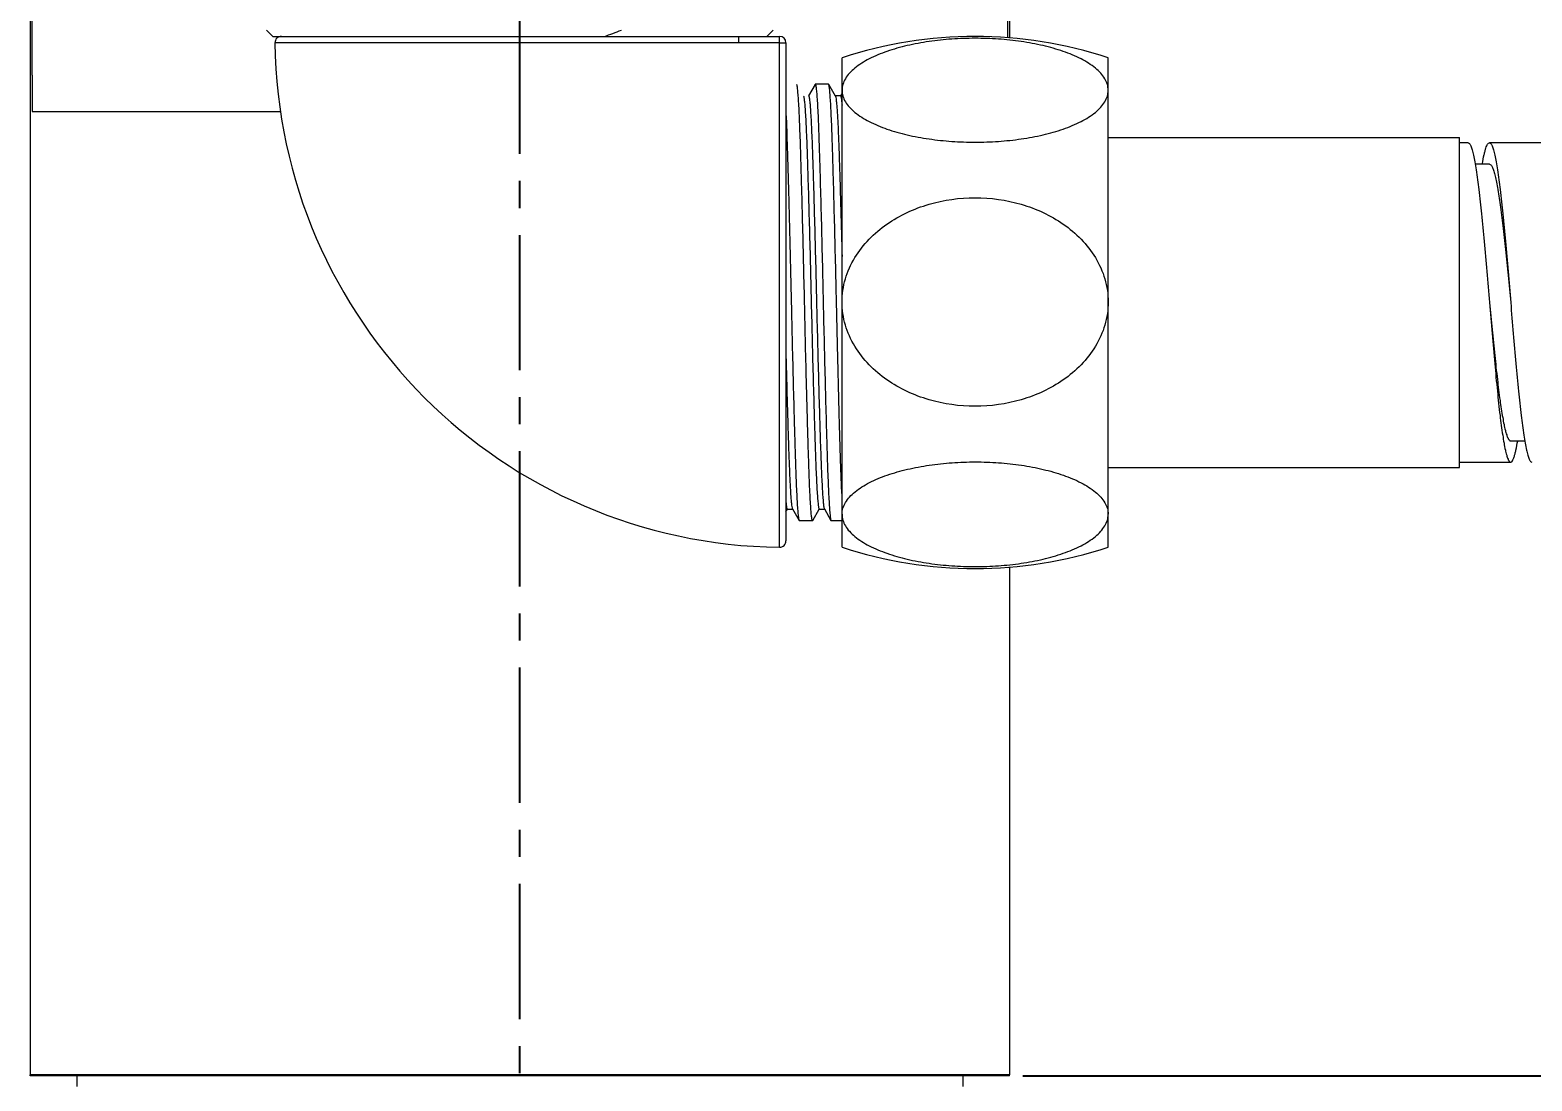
# Model space of a CAD drawing. Header units: millimetres. Extents: x 1334 to 1928, y -1757 to -1337.
# Drawn here: x 1672.6 to 1743.1, y -1610.4 to -1561 of the extents above; entities that cross this region are included whole.
import ezdxf

# ---------------------------------------------------------------- set-up
doc = ezdxf.new("R2010")
doc.units = ezdxf.units.MM
doc.header["$LTSCALE"] = 0.1
doc.linetypes.add('CENTERX2', pattern=[101.6, 63.5, -12.7, 12.7, -12.7])
doc.layers.get('0').update_dxf_attribs({"lineweight": 13})
doc.layers.add('CENTER', color=1, linetype='CENTERX2')
doc.layers.add('DIM', color=3, linetype='Continuous', lineweight=9)
doc.styles.get("Standard").update_dxf_attribs({"font": 'arial.ttf'})
doc.dimstyles.new('ISO-25', dxfattribs={"dimtxt": 2.5, "dimasz": 2.5, "dimexe": 1.25, "dimexo": 0.625, "dimtad": 1, "dimtxsty": 'Standard', "dimcen": 2.5, "dimadec": 0, "dimazin": 0, "dimtfac": 1, "dimtmove": 0, "dimatfit": 3, "dimfxl": 0, "dimarcsym": 0})

# ---------------------------------------------------------------- blocks, each defined once
blk = doc.blocks.new('*D27')
at = {"layer": 'Defpoints', "color": 0}
for p in [(1718.552, -1510.158), (1756.546, -1510.158), (1718.551, -1610.158)]:
    blk.add_point(p, dxfattribs=at)
at = {"layer": 'DIM', "color": 0, "linetype": 'ByBlock', "lineweight": -2}
for p, q in [((1719.177, -1510.158), (1757.796, -1510.158)), ((1756.546, -1607.658), (1756.546, -1512.658)), ((1719.176, -1610.158), (1757.796, -1610.158))]:
    blk.add_line(p, q, dxfattribs=at)
at = {"layer": 'DIM', "color": 0}
for points in [[(1756.129, -1512.658), (1756.962, -1512.658), (1756.546, -1510.158)], [(1756.129, -1607.658), (1756.962, -1607.658), (1756.546, -1610.158)]]:
    blk.add_solid(points, dxfattribs=at)
at = {"layer": 'DIM', "color": 0, "insert": (1753.368, -1544.648), "char_height": 5, "attachment_point": 5, "rotation": 90}
blk.add_mtext('100', dxfattribs=at)
blk = doc.blocks.new('*D28')
at = {"layer": 'Defpoints', "color": 0}
for p in [(1695.552, -1470.324), (1779.445, -1470.324), (1718.551, -1610.158)]:
    blk.add_point(p, dxfattribs=at)
at = {"layer": 'DIM', "color": 0, "linetype": 'ByBlock', "lineweight": -2}
for p, q in [((1696.177, -1470.324), (1780.695, -1470.324)), ((1779.445, -1607.658), (1779.445, -1472.824)), ((1719.176, -1610.158), (1780.695, -1610.158))]:
    blk.add_line(p, q, dxfattribs=at)
at = {"layer": 'DIM', "color": 0}
for points in [[(1779.028, -1472.824), (1779.861, -1472.824), (1779.445, -1470.324)], [(1779.028, -1607.658), (1779.861, -1607.658), (1779.445, -1610.158)]]:
    blk.add_solid(points, dxfattribs=at)
at = {"layer": 'DIM', "color": 0, "insert": (1775.815, -1540.591), "char_height": 5, "attachment_point": 5, "rotation": 90}
blk.add_mtext('139,8', dxfattribs=at)

msp = doc.modelspace()

# ---------------------------------------------------------------- linework, layer by layer
at = {"color": 7, "linetype": 'Continuous'}
for p, q in [((1672.552, -1510.158), (1672.552, -1610.111)), ((1718.552, -1510.158), (1718.552, -1561.4)), ((1672.651, -1563.153), (1672.651, -1553.473)), ((1718.452, -1553.473), (1718.452, -1561.392)), ((1683.952, -1561.335), (1683.652, -1561.035)), ((1683.952, -1561.335), (1707.752, -1561.335)), ((1705.841, -1561.635), (1684.054, -1561.639)), ((1705.841, -1561.635), (1705.841, -1561.335)), ((1707.452, -1561.035), (1707.152, -1561.335)), ((1707.755, -1561.632), (1707.752, -1561.335)), ((1707.755, -1561.632), (1708.052, -1561.635)), ((1708.052, -1561.635), (1708.052, -1585.033)), ((1710.686, -1585.335), (1710.686, -1562.335)), ((1723.186, -1585.335), (1723.186, -1562.335)), ((1672.651, -1563.153), (1672.651, -1564.856)), ((1707.748, -1585.333), (1707.752, -1563.545)), ((1709.418, -1563.593), (1709.111, -1564.124)), ((1709.418, -1563.593), (1709.427, -1563.585)), ((1710.052, -1563.585), (1709.427, -1563.585)), ((1710.061, -1563.593), (1710.052, -1563.585)), ((1710.374, -1564.134), (1710.061, -1563.593)), ((1710.614, -1564.126), (1710.374, -1564.126)), ((1710.686, -1563.993), (1710.611, -1564.124)), ((1672.651, -1564.856), (1684.312, -1564.858)), ((1723.186, -1566.085), (1739.686, -1566.085)), ((1739.686, -1581.585), (1739.686, -1566.085)), ((1740.088, -1566.335), (1739.686, -1566.335)), ((1740.086, -1566.335), (1740.088, -1566.335)), ((1744.088, -1566.335), (1741.088, -1566.335)), ((1741.088, -1567.335), (1740.418, -1567.335)), ((1742.088, -1580.335), (1742.758, -1580.335)), ((1739.686, -1581.335), (1742.088, -1581.335)), ((1723.186, -1581.585), (1739.686, -1581.585)), ((1709.851, -1583.527), (1709.855, -1583.535)), ((1708.052, -1583.66), (1708.118, -1583.546)), ((1708.114, -1583.544), (1708.355, -1583.544)), ((1708.355, -1583.535), (1708.668, -1584.077)), ((1708.668, -1584.077), (1708.677, -1584.085)), ((1709.302, -1584.085), (1708.677, -1584.085)), ((1709.311, -1584.077), (1709.302, -1584.085)), ((1709.311, -1584.077), (1709.618, -1583.546)), ((1709.614, -1583.544), (1709.864, -1583.544)), ((1709.855, -1583.535), (1710.168, -1584.077)), ((1710.168, -1584.077), (1710.177, -1584.085)), ((1710.686, -1584.085), (1710.177, -1584.085)), ((1718.552, -1586.27), (1718.552, -1610.111)), ((1672.553, -1610.158), (1672.552, -1610.111)), ((1718.552, -1610.111), (1672.552, -1610.111)), ((1718.551, -1610.158), (1672.553, -1610.158)), ((1674.752, -1610.158), (1674.752, -1610.658)), ((1716.352, -1610.158), (1716.352, -1610.658)), ((1718.551, -1610.158), (1718.552, -1610.111))]:
    msp.add_line(p, q, dxfattribs=at)
for centre, radius, start, end in [((1684.354, -1561.635), 0.3, 90.04931, 180.66337), ((1708.052, -1561.335), 24, 180.72528, 269.27472), ((1694.149, -1545.664), 16.566, 288.92061, 291.89648), ((1707.752, -1561.635), 0.3, 0, 90), ((1716.936, -1581.366), 20.031, 71.81945, 108.18055), ((1707.752, -1585.032), 0.3, 269.33663, 359.95068), ((1716.936, -1566.304), 20.031, 251.81945, 288.18055)]:
    msp.add_arc(centre, radius, start, end, dxfattribs=at)
for points, knots in [([(1707.755, -1561.632), (1707.676, -1561.639), (1707.516, -1561.634), (1707.277, -1561.634), (1707.037, -1561.635), (1706.798, -1561.635), (1706.559, -1561.635), (1706.24, -1561.635), (1706.001, -1561.634), (1705.841, -1561.635)], [0, 0, 0, 0, 0.124997, 0.249996, 0.374985, 0.499991, 0.624989, 0.749992, 1, 1, 1, 1]), ([(1707.752, -1563.545), (1707.753, -1563.386), (1707.752, -1563.147), (1707.752, -1562.828), (1707.752, -1562.589), (1707.752, -1562.349), (1707.753, -1562.11), (1707.753, -1561.871), (1707.748, -1561.711), (1707.755, -1561.632)], [0, 0, 0, 0, 0.250008, 0.375011, 0.500009, 0.625015, 0.750004, 0.875003, 1, 1, 1, 1]), ([(1723.186, -1563.864), (1723.186, -1563.772), (1723.158, -1563.582), (1723.034, -1563.31), (1722.84, -1563.053), (1722.48, -1562.718), (1721.89, -1562.357), (1721.058, -1562.016), (1720.113, -1561.75), (1719.093, -1561.561), (1718.026, -1561.448), (1716.936, -1561.41), (1715.847, -1561.448), (1714.78, -1561.561), (1713.76, -1561.75), (1712.815, -1562.016), (1711.983, -1562.357), (1711.393, -1562.718), (1711.033, -1563.053), (1710.838, -1563.31), (1710.715, -1563.582), (1710.686, -1563.772), (1710.686, -1563.864)], [0, 0, 0, 0, 0.019264, 0.039665, 0.061976, 0.086559, 0.142388, 0.205873, 0.275006, 0.348014, 0.423431, 0.5, 0.576569, 0.651986, 0.724994, 0.794128, 0.857612, 0.913441, 0.938024, 0.960335, 0.980736, 1, 1, 1, 1]), ([(1708.927, -1573.835), (1708.913, -1573.191), (1708.883, -1571.916), (1708.837, -1570.055), (1708.798, -1568.572), (1708.767, -1567.479), (1708.745, -1566.751), (1708.724, -1566.088), (1708.701, -1565.491), (1708.679, -1564.964), (1708.656, -1564.517), (1708.632, -1564.155), (1708.612, -1563.91), (1708.596, -1563.761), (1708.585, -1563.684), (1708.574, -1563.63), (1708.566, -1563.602), (1708.561, -1563.593)], [0, 0, 0, 0, 0.188333, 0.37338, 0.544706, 0.622308, 0.693312, 0.757777, 0.816383, 0.868111, 0.912079, 0.947572, 0.974133, 0.983988, 0.99156, 0.996873, 1, 1, 1, 1]), ([(1709.427, -1563.585), (1709.432, -1563.585), (1709.443, -1563.605), (1709.451, -1563.639), (1709.463, -1563.702), (1709.474, -1563.786), (1709.486, -1563.896), (1709.503, -1564.092), (1709.523, -1564.396), (1709.547, -1564.83), (1709.571, -1565.349), (1709.594, -1565.944), (1709.615, -1566.61), (1709.638, -1567.343), (1709.67, -1568.452), (1709.71, -1569.964), (1709.757, -1571.867), (1709.787, -1573.175), (1709.802, -1573.835)], [0, 0, 0, 0, 0.001576, 0.005239, 0.011223, 0.019591, 0.030364, 0.043541, 0.076994, 0.119516, 0.170449, 0.22886, 0.293659, 0.365025, 0.443465, 0.617765, 0.807025, 1, 1, 1, 1]), ([(1710.427, -1573.835), (1710.413, -1573.191), (1710.383, -1571.916), (1710.337, -1570.055), (1710.298, -1568.572), (1710.267, -1567.479), (1710.245, -1566.751), (1710.224, -1566.088), (1710.201, -1565.491), (1710.179, -1564.964), (1710.156, -1564.517), (1710.132, -1564.155), (1710.112, -1563.91), (1710.096, -1563.761), (1710.085, -1563.684), (1710.074, -1563.63), (1710.066, -1563.602), (1710.061, -1563.593)], [0, 0, 0, 0, 0.18832, 0.373372, 0.544696, 0.622304, 0.693311, 0.757766, 0.816384, 0.868115, 0.912076, 0.947574, 0.974129, 0.98399, 0.991561, 0.996872, 1, 1, 1, 1]), ([(1708.874, -1564.134), (1708.879, -1564.144), (1708.887, -1564.171), (1708.898, -1564.224), (1708.909, -1564.3), (1708.926, -1564.446), (1708.946, -1564.685), (1708.97, -1565.037), (1708.993, -1565.473), (1709.016, -1565.984), (1709.038, -1566.563), (1709.068, -1567.463), (1709.107, -1568.735), (1709.154, -1570.402), (1709.201, -1572.192), (1709.244, -1574.035), (1709.288, -1575.871), (1709.335, -1577.643), (1709.375, -1579.045), (1709.407, -1580.071), (1709.428, -1580.75), (1709.45, -1581.365), (1709.473, -1581.916), (1709.496, -1582.395), (1709.519, -1582.796), (1709.54, -1583.076), (1709.557, -1583.257), (1709.568, -1583.358), (1709.579, -1583.436), (1709.591, -1583.494), (1709.599, -1583.525), (1709.609, -1583.544), (1709.614, -1583.544)], [0, 0, 0, 0, 0.001648, 0.004416, 0.008339, 0.013431, 0.027118, 0.045368, 0.067928, 0.094431, 0.124396, 0.157356, 0.233398, 0.32078, 0.414747, 0.509918, 0.605243, 0.698233, 0.783525, 0.82182, 0.856634, 0.888328, 0.91686, 0.941712, 0.962443, 0.978744, 0.985163, 0.990412, 0.994492, 0.997414, 0.999209, 1, 1, 1, 1]), ([(1709.114, -1564.126), (1709.12, -1564.126), (1709.13, -1564.144), (1709.138, -1564.175), (1709.15, -1564.232), (1709.16, -1564.309), (1709.172, -1564.41), (1709.189, -1564.588), (1709.209, -1564.866), (1709.232, -1565.262), (1709.255, -1565.737), (1709.278, -1566.282), (1709.3, -1566.892), (1709.321, -1567.564), (1709.352, -1568.58), (1709.392, -1569.97), (1709.439, -1571.729), (1709.483, -1573.554), (1709.526, -1575.388), (1709.572, -1577.173), (1709.619, -1578.841), (1709.658, -1580.117), (1709.687, -1581.023), (1709.71, -1581.607), (1709.732, -1582.126), (1709.756, -1582.571), (1709.779, -1582.935), (1709.802, -1583.212), (1709.821, -1583.388), (1709.838, -1583.483), (1709.846, -1583.515), (1709.851, -1583.527)], [0, 0, 0, 0, 0.000786, 0.002563, 0.005453, 0.00949, 0.014684, 0.021036, 0.037168, 0.057688, 0.082296, 0.110568, 0.141972, 0.176457, 0.21439, 0.298948, 0.391294, 0.486145, 0.580814, 0.674507, 0.761968, 0.838457, 0.871656, 0.901916, 0.928816, 0.951881, 0.970728, 0.98509, 0.994833, 0.997978, 1, 1, 1, 1]), ([(1710.374, -1564.134), (1710.378, -1564.142), (1710.385, -1564.163), (1710.399, -1564.226), (1710.415, -1564.346), (1710.435, -1564.538), (1710.454, -1564.794), (1710.474, -1565.11), (1710.493, -1565.485), (1710.513, -1565.913), (1710.539, -1566.577), (1710.57, -1567.521), (1710.608, -1568.779), (1710.648, -1570.182), (1710.674, -1571.163), (1710.687, -1571.67)], [0, 0, 0, 0, 0.003389, 0.00879, 0.025861, 0.051456, 0.085473, 0.12767, 0.177582, 0.23464, 0.298117, 0.441858, 0.609946, 0.798405, 1, 1, 1, 1]), ([(1710.614, -1564.126), (1710.618, -1564.126), (1710.626, -1564.137), (1710.633, -1564.157), (1710.642, -1564.192), (1710.655, -1564.266), (1710.671, -1564.394), (1710.681, -1564.506), (1710.686, -1564.571)], [0, 0, 0, 0, 0.023866, 0.072654, 0.150617, 0.258766, 0.567324, 1, 1, 1, 1]), ([(1710.686, -1563.864), (1710.686, -1563.955), (1710.715, -1564.145), (1710.838, -1564.417), (1711.033, -1564.674), (1711.393, -1565.009), (1711.983, -1565.37), (1712.815, -1565.711), (1713.76, -1565.977), (1714.78, -1566.166), (1715.847, -1566.279), (1716.936, -1566.317), (1718.026, -1566.279), (1719.093, -1566.166), (1720.113, -1565.977), (1721.058, -1565.711), (1721.89, -1565.37), (1722.48, -1565.009), (1722.84, -1564.674), (1723.034, -1564.417), (1723.158, -1564.145), (1723.186, -1563.955), (1723.186, -1563.864)], [0, 0, 0, 0, 0.019264, 0.039665, 0.061976, 0.086559, 0.142388, 0.205872, 0.275006, 0.348014, 0.42343, 0.5, 0.576569, 0.651986, 0.724994, 0.794127, 0.857612, 0.913441, 0.938024, 0.960335, 0.980736, 1, 1, 1, 1]), ([(1708.053, -1564.958), (1708.078, -1565.498), (1708.121, -1566.742), (1708.18, -1568.821), (1708.243, -1571.239), (1708.282, -1572.954), (1708.302, -1573.835)], [0, 0, 0, 0, 0.182667, 0.420448, 0.702455, 1, 1, 1, 1]), ([(1740.088, -1566.335), (1740.112, -1566.335), (1740.15, -1566.365), (1740.185, -1566.42), (1740.231, -1566.515), (1740.284, -1566.678), (1740.345, -1566.927), (1740.406, -1567.241), (1740.494, -1567.782), (1740.599, -1568.598), (1740.721, -1569.721), (1740.843, -1571.001), (1740.965, -1572.39), (1741.046, -1573.347), (1741.088, -1573.835)], [0, 0, 0, 0, 0.009478, 0.016679, 0.025907, 0.050787, 0.084366, 0.1265, 0.176863, 0.300445, 0.450596, 0.621663, 0.807154, 1, 1, 1, 1]), ([(1740.76, -1567.309), (1740.784, -1567.168), (1740.821, -1566.971), (1740.879, -1566.729), (1740.919, -1566.591), (1740.96, -1566.481), (1741.003, -1566.393), (1741.054, -1566.335), (1741.088, -1566.335)], [0, 0, 0, 0, 0.407779, 0.571877, 0.70889, 0.818744, 0.90211, 1, 1, 1, 1]), ([(1741.088, -1566.335), (1741.112, -1566.335), (1741.15, -1566.365), (1741.185, -1566.42), (1741.231, -1566.515), (1741.284, -1566.678), (1741.345, -1566.927), (1741.406, -1567.241), (1741.494, -1567.782), (1741.599, -1568.598), (1741.721, -1569.721), (1741.843, -1571.001), (1741.965, -1572.39), (1742.046, -1573.347), (1742.088, -1573.835)], [0, 0, 0, 0, 0.009478, 0.01668, 0.025909, 0.050785, 0.084368, 0.126498, 0.176864, 0.300445, 0.450595, 0.621662, 0.807153, 1, 1, 1, 1]), ([(1741.088, -1567.335), (1741.111, -1567.335), (1741.149, -1567.36), (1741.185, -1567.408), (1741.231, -1567.49), (1741.284, -1567.632), (1741.345, -1567.847), (1741.406, -1568.12), (1741.494, -1568.589), (1741.599, -1569.296), (1741.721, -1570.269), (1741.843, -1571.379), (1741.965, -1572.583), (1742.046, -1573.412), (1742.088, -1573.835)], [0, 0, 0, 0, 0.010546, 0.01809, 0.027572, 0.052785, 0.086545, 0.128756, 0.179115, 0.30251, 0.452293, 0.622865, 0.807775, 1, 1, 1, 1]), ([(1710.686, -1573.811), (1710.686, -1573.446), (1710.795, -1572.712), (1711.25, -1571.704), (1711.933, -1570.836), (1713.056, -1569.893), (1714.743, -1569.115), (1716.936, -1568.81), (1719.13, -1569.115), (1720.817, -1569.893), (1721.94, -1570.836), (1722.623, -1571.704), (1723.078, -1572.712), (1723.186, -1573.446), (1723.186, -1573.811)], [0, 0, 0, 0, 0.062506, 0.125039, 0.187607, 0.250204, 0.375043, 0.499999, 0.624955, 0.749794, 0.812392, 0.874961, 0.937493, 1, 1, 1, 1]), ([(1708.302, -1573.835), (1708.316, -1574.478), (1708.345, -1575.754), (1708.391, -1577.615), (1708.431, -1579.098), (1708.462, -1580.191), (1708.484, -1580.919), (1708.505, -1581.582), (1708.527, -1582.179), (1708.55, -1582.705), (1708.573, -1583.153), (1708.596, -1583.515), (1708.616, -1583.76), (1708.633, -1583.909), (1708.644, -1583.986), (1708.655, -1584.04), (1708.663, -1584.068), (1708.668, -1584.077)], [0, 0, 0, 0, 0.188336, 0.373386, 0.544708, 0.622311, 0.693316, 0.757772, 0.816388, 0.868118, 0.912075, 0.947577, 0.974134, 0.983989, 0.99156, 0.996873, 1, 1, 1, 1]), ([(1709.302, -1584.085), (1709.297, -1584.085), (1709.286, -1584.064), (1709.278, -1584.031), (1709.266, -1583.968), (1709.255, -1583.884), (1709.243, -1583.774), (1709.226, -1583.578), (1709.205, -1583.274), (1709.182, -1582.84), (1709.158, -1582.321), (1709.135, -1581.726), (1709.113, -1581.06), (1709.091, -1580.326), (1709.068, -1579.525), (1709.044, -1578.66), (1709.012, -1577.417), (1708.971, -1575.803), (1708.942, -1574.495), (1708.927, -1573.835)], [0, 0, 0, 0, 0.001572, 0.005238, 0.011225, 0.01959, 0.030364, 0.043543, 0.076985, 0.119517, 0.170444, 0.228856, 0.29367, 0.36499, 0.443453, 0.528082, 0.617747, 0.80701, 1, 1, 1, 1]), ([(1709.802, -1573.835), (1709.816, -1574.478), (1709.845, -1575.754), (1709.891, -1577.615), (1709.931, -1579.098), (1709.962, -1580.191), (1709.984, -1580.919), (1710.005, -1581.582), (1710.027, -1582.179), (1710.05, -1582.705), (1710.073, -1583.153), (1710.096, -1583.515), (1710.116, -1583.76), (1710.133, -1583.909), (1710.144, -1583.986), (1710.155, -1584.04), (1710.163, -1584.068), (1710.168, -1584.077)], [0, 0, 0, 0, 0.188351, 0.373395, 0.544718, 0.622316, 0.69332, 0.757789, 0.816387, 0.868116, 0.912082, 0.947569, 0.974134, 0.98399, 0.99156, 0.996873, 1, 1, 1, 1]), ([(1710.686, -1582.92), (1710.659, -1582.383), (1710.613, -1581.132), (1710.553, -1579.019), (1710.488, -1576.527), (1710.447, -1574.75), (1710.427, -1573.835)], [0, 0, 0, 0, 0.177373, 0.413321, 0.697793, 1, 1, 1, 1]), ([(1723.186, -1573.811), (1723.186, -1574.176), (1723.078, -1574.909), (1722.623, -1575.917), (1721.94, -1576.786), (1720.817, -1577.729), (1719.13, -1578.507), (1716.936, -1578.811), (1714.743, -1578.507), (1713.056, -1577.729), (1711.933, -1576.786), (1711.25, -1575.917), (1710.795, -1574.909), (1710.686, -1574.176), (1710.686, -1573.811)], [0, 0, 0, 0, 0.062506, 0.125039, 0.187607, 0.250204, 0.375043, 0.5, 0.624955, 0.749794, 0.812392, 0.874961, 0.937493, 1, 1, 1, 1]), ([(1741.088, -1573.835), (1741.129, -1574.258), (1741.21, -1575.087), (1741.333, -1576.291), (1741.455, -1577.401), (1741.576, -1578.374), (1741.682, -1579.081), (1741.77, -1579.55), (1741.831, -1579.823), (1741.892, -1580.038), (1741.945, -1580.18), (1741.991, -1580.262), (1742.027, -1580.31), (1742.065, -1580.335), (1742.088, -1580.335)], [0, 0, 0, 0, 0.192225, 0.377135, 0.547706, 0.697489, 0.820883, 0.871247, 0.913453, 0.947218, 0.972426, 0.981911, 0.989456, 1, 1, 1, 1]), ([(1741.088, -1573.835), (1741.129, -1574.323), (1741.21, -1575.28), (1741.333, -1576.669), (1741.455, -1577.949), (1741.576, -1579.072), (1741.682, -1579.888), (1741.77, -1580.429), (1741.831, -1580.743), (1741.892, -1580.991), (1741.944, -1581.155), (1741.991, -1581.25), (1742.025, -1581.304), (1742.064, -1581.335), (1742.088, -1581.335)], [0, 0, 0, 0, 0.192847, 0.378338, 0.549406, 0.699557, 0.823139, 0.8735, 0.915635, 0.949213, 0.974093, 0.983319, 0.99052, 1, 1, 1, 1]), ([(1742.088, -1573.835), (1742.129, -1574.323), (1742.21, -1575.28), (1742.333, -1576.669), (1742.455, -1577.949), (1742.576, -1579.072), (1742.682, -1579.888), (1742.77, -1580.429), (1742.831, -1580.743), (1742.892, -1580.991), (1742.944, -1581.155), (1742.991, -1581.25), (1743.025, -1581.304), (1743.064, -1581.335), (1743.088, -1581.335)], [0, 0, 0, 0, 0.192847, 0.378338, 0.549405, 0.699555, 0.823136, 0.873502, 0.915632, 0.949215, 0.974091, 0.98332, 0.990522, 1, 1, 1, 1]), ([(1708.052, -1576.376), (1708.065, -1576.862), (1708.09, -1577.799), (1708.128, -1579.136), (1708.164, -1580.329), (1708.194, -1581.223), (1708.22, -1581.853), (1708.239, -1582.259), (1708.258, -1582.613), (1708.277, -1582.912), (1708.296, -1583.153), (1708.315, -1583.334), (1708.33, -1583.448), (1708.344, -1583.508), (1708.351, -1583.528), (1708.355, -1583.535)], [0, 0, 0, 0, 0.203402, 0.392156, 0.559625, 0.703087, 0.766447, 0.823285, 0.872934, 0.914871, 0.948687, 0.974137, 0.991175, 0.996585, 1, 1, 1, 1]), ([(1742.088, -1581.335), (1742.123, -1581.335), (1742.174, -1581.275), (1742.217, -1581.185), (1742.258, -1581.073), (1742.299, -1580.932), (1742.358, -1580.686), (1742.395, -1580.485), (1742.419, -1580.341)], [0, 0, 0, 0, 0.097418, 0.180743, 0.290651, 0.427722, 0.591962, 1, 1, 1, 1]), ([(1710.686, -1583.772), (1710.687, -1583.68), (1710.718, -1583.489), (1710.844, -1583.216), (1711.041, -1582.958), (1711.402, -1582.622), (1711.993, -1582.26), (1712.827, -1581.917), (1713.772, -1581.651), (1714.792, -1581.461), (1715.858, -1581.348), (1716.946, -1581.311), (1718.034, -1581.35), (1719.1, -1581.464), (1720.119, -1581.655), (1721.062, -1581.922), (1721.893, -1582.267), (1722.482, -1582.63), (1722.84, -1582.967), (1723.035, -1583.226), (1723.158, -1583.499), (1723.186, -1583.69), (1723.186, -1583.782)], [0, 0, 0, 0, 0.019388, 0.039929, 0.062374, 0.08707, 0.143044, 0.206575, 0.275678, 0.348605, 0.423907, 0.500341, 0.576765, 0.652035, 0.724908, 0.793929, 0.857344, 0.913166, 0.93778, 0.96015, 0.980634, 1, 1, 1, 1]), ([(1708.052, -1583.205), (1708.057, -1583.255), (1708.066, -1583.34), (1708.08, -1583.446), (1708.094, -1583.509), (1708.104, -1583.536), (1708.111, -1583.544), (1708.114, -1583.544)], [0, 0, 0, 0, 0.431009, 0.738464, 0.924283, 0.973982, 1, 1, 1, 1]), ([(1710.686, -1583.782), (1710.686, -1583.875), (1710.715, -1584.066), (1710.838, -1584.339), (1711.033, -1584.598), (1711.393, -1584.935), (1711.982, -1585.299), (1712.815, -1585.643), (1713.76, -1585.911), (1714.78, -1586.101), (1715.847, -1586.215), (1716.936, -1586.253), (1718.026, -1586.215), (1719.093, -1586.101), (1720.113, -1585.911), (1721.058, -1585.643), (1721.891, -1585.299), (1722.48, -1584.935), (1722.84, -1584.598), (1723.035, -1584.339), (1723.158, -1584.066), (1723.186, -1583.875), (1723.186, -1583.782)], [0, 0, 0, 0, 0.019374, 0.039871, 0.062255, 0.086889, 0.142758, 0.206223, 0.275297, 0.348221, 0.423538, 0.5, 0.576462, 0.651779, 0.724703, 0.793777, 0.857242, 0.913111, 0.937745, 0.960129, 0.980626, 1, 1, 1, 1])]:
    msp.add_open_spline(points, degree=3, knots=knots, dxfattribs=at)
at = {"layer": 'CENTER'}
msp.add_line((1695.552, -1627.816), (1695.552, -1466.795), dxfattribs=at)

# ---------------------------------------------------------------- dimensions: what is measured, and where the dimension line sits
at = {"layer": 'DIM'}
for base, p2, picture, middle in [((1779.445, -1470.324), (1695.552, -1470.324), '*D28', (1779.445, -1540.591)), ((1756.546, -1510.158), (1718.552, -1510.158), '*D27', (1756.546, -1544.648))]:
    dim = msp.add_linear_dim(base=base, p1=(1718.551, -1610.158), p2=p2, angle=90, dimstyle='ISO-25', override={"dimtxt": 5, "dimdec": 1, "dimcen": 5, "dimtdec": 1, "dimfxl": 1.25, "dimarcsym": 1}, dxfattribs=at)
    dim.commit()
    dim.dimension.update_dxf_attribs({"geometry": picture, "text_midpoint": middle, "dimtype": 160})

doc.saveas('drawing.dxf')
